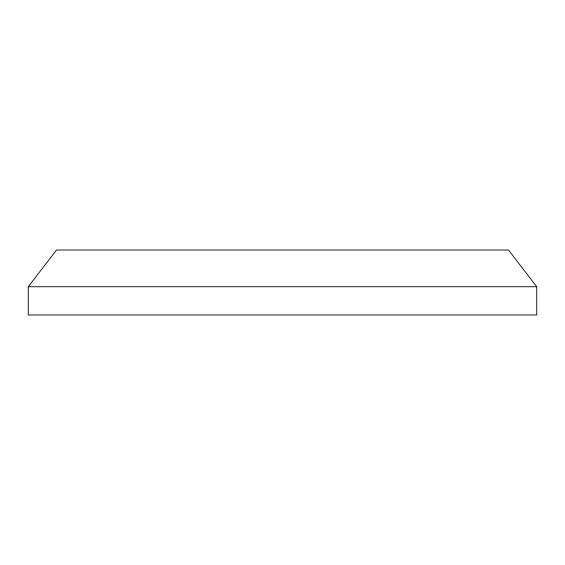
<?xml version="1.0" encoding="UTF-8"?>
<svg xmlns="http://www.w3.org/2000/svg" width="565" height="565" viewBox="0 0 565 565"><rect width="100%" height="100%" fill="white"/><g stroke="black" fill="none" stroke-linecap="round" stroke-linejoin="round"><path stroke-width="0.85" d="M28.25 286.738L56.5 250.013L508.5 250.013L536.75 286.738L536.75 314.988L28.25 314.988L28.25 286.738L536.75 286.738"/></g></svg>
